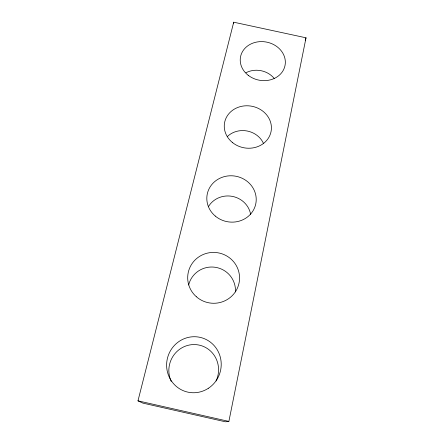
<?xml version="1.0" encoding="UTF-8"?>
<svg xmlns="http://www.w3.org/2000/svg" width="444" height="444" viewBox="0 0 444 444"><rect width="100%" height="100%" fill="white"/><g stroke="black" fill="none" stroke-linecap="round" stroke-linejoin="round"><path stroke-width="0.67" d="M233.566 23.554L233.711 22.2L306.021 37.807L228.882 421.411L225.463 421.8L142.868 403.113L137.979 400.843L233.711 22.2M305.25 40.421L306.021 37.807M137.979 400.843L228.882 421.411M245.926 72.777A20.957 18.265 10.7 0 1 274.253 78.51M227.311 136.591A21.806 19.78 10.5 0 1 263.475 143.395M208.486 206.549A22.727 21.484 10 0 1 232.351 196.381A22.727 21.484 10 0 1 250.688 214.657M188.656 284.976A23.732 23.421 5.6 0 1 215.218 267.277A23.732 23.421 5.6 0 1 235.431 291.924M171.212 381.39A25.635 24.82 -76.3 0 1 193.862 344.555A25.635 24.82 -76.3 0 1 216.078 380.98M248.207 75.286A22.666 19.403 10.7 0 0 284.987 65.684A22.666 19.403 10.7 0 0 255.156 42.402A22.666 19.403 10.7 0 0 248.207 75.286M232.467 142.541A23.66 21.146 10.5 0 0 271.012 131.785A23.66 21.146 10.5 0 0 240.043 106.699A23.66 21.146 10.5 0 0 232.467 142.541M215.257 216.056A24.753 23.138 10 0 0 255.755 203.968A24.753 23.138 10 0 0 223.548 176.84A24.753 23.138 10 0 0 215.257 216.056M196.37 296.753A25.946 25.425 6.9 0 0 239.027 283.122A25.946 25.425 6.9 0 0 205.478 253.663A25.946 25.425 6.9 0 0 196.37 296.753M208.436 388.25A28.072 27.256 -75.5 0 0 206.688 339.782A28.072 27.256 -75.5 0 0 166.628 366.167A28.072 27.256 -75.5 0 0 208.436 388.25"/></g></svg>
